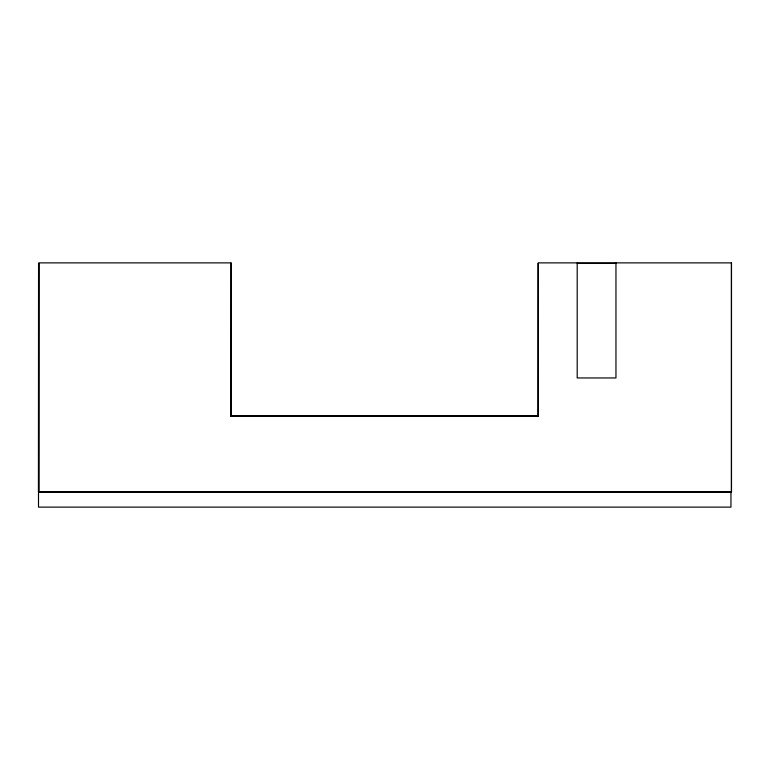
<?xml version="1.0" encoding="UTF-8"?>
<svg xmlns="http://www.w3.org/2000/svg" width="770" height="770" viewBox="0 0 770 770"><rect width="100%" height="100%" fill="white"/><g stroke="black" fill="none" stroke-linecap="round" stroke-linejoin="round"><path stroke-width="1.16" d="M38.567 263.427L38.5 491.683L731.009 491.683L730.951 492.598M577.51 263.427L615.885 263.427M231.356 415.8L538.423 415.8M230.865 416.147L537.932 416.147M39.049 492.251L731.5 492.251L731.5 262.878L538.423 262.878L538.336 415.877L231.269 415.877L231.356 262.878L39.049 262.878L38.972 492.338M731.413 262.965L731.413 492.338M730.951 491.683L730.951 507.122L38.5 507.122L38.567 263.234M615.962 262.878L615.962 377.954L577.192 377.954L577.192 262.878M537.932 263.234L537.932 416.339M230.865 263.234L230.875 416.339"/></g></svg>
